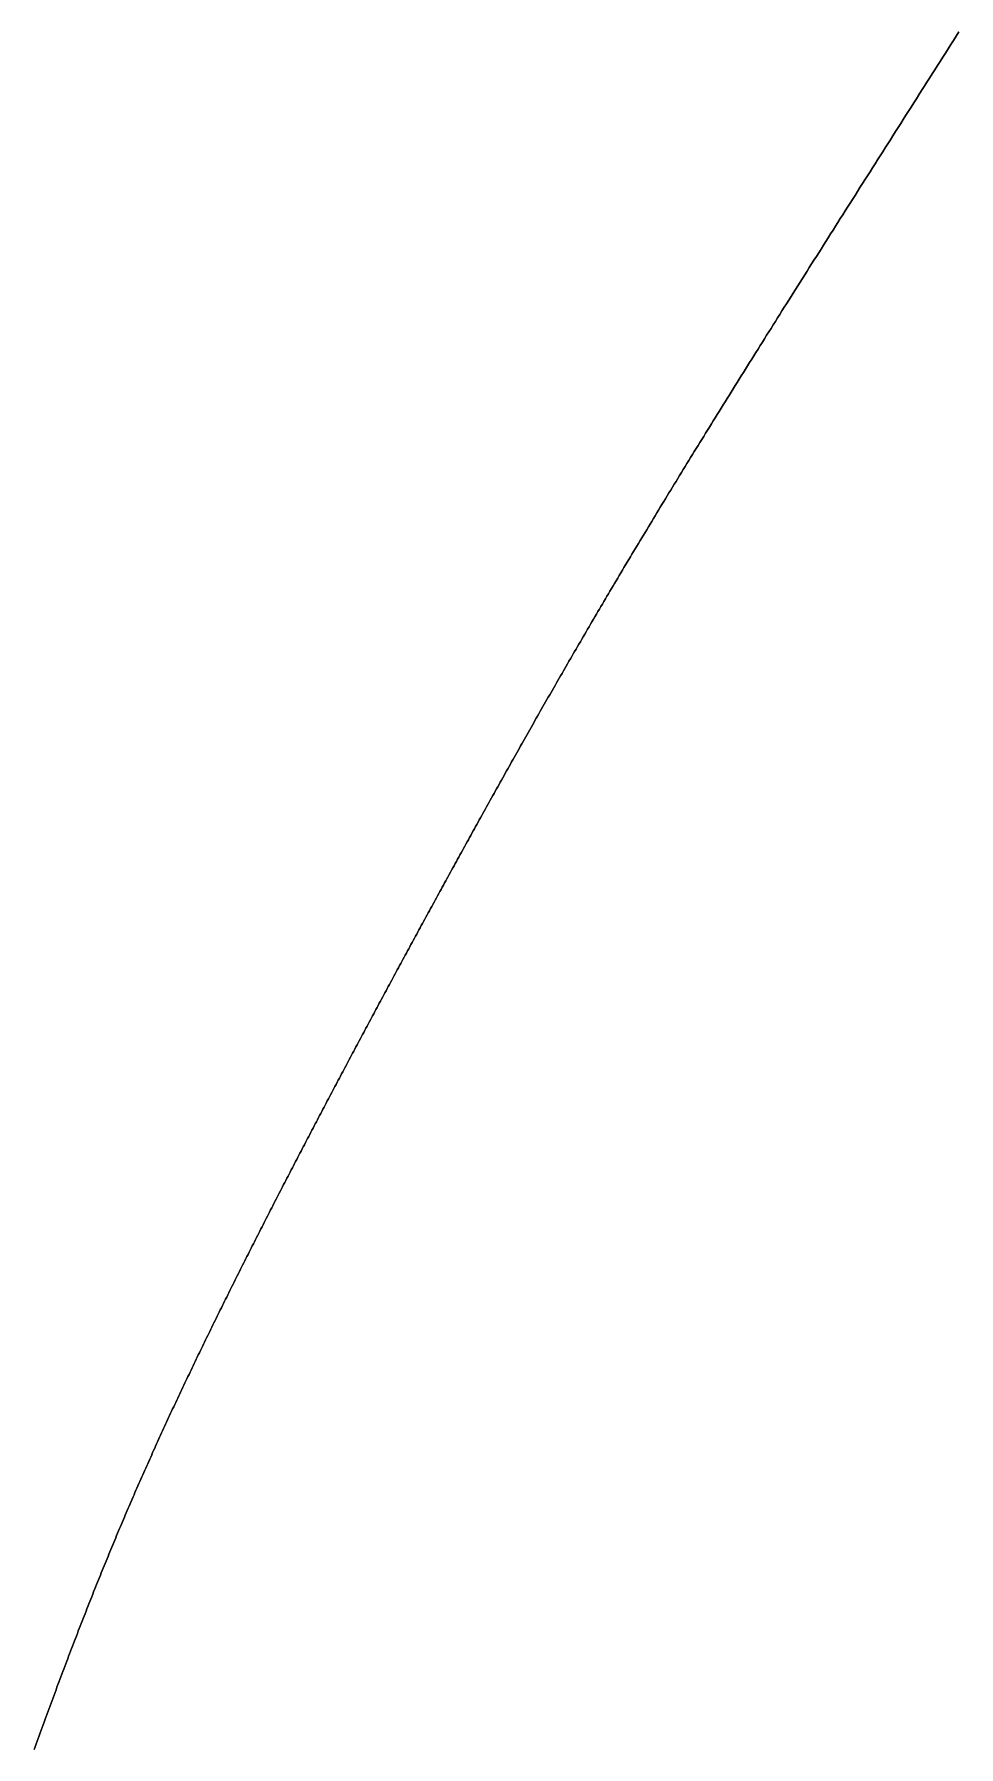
# Model space of a CAD drawing. Header units: inches. Extents: x 130170 to 284068, y 377793 to 804530.
# Drawn here: x 260250.4 to 260270.6, y 748921.89 to 748959.3 of the extents above; entities that cross this region are included whole.
import ezdxf

# ---------------------------------------------------------------- set-up
doc = ezdxf.new("R2010")
doc.units = ezdxf.units.IN
doc.header["$MEASUREMENT"] = 0
doc.layers.add('muni_il', color=7, linetype='Continuous')

msp = doc.modelspace()

# ---------------------------------------------------------------- linework, layer by layer
at = {"layer": 'muni_il'}
for points in [[(260250.401, 748921.83), (260250.423, 748921.89), (260250.445, 748921.951), (260250.467, 748922.011), (260250.489, 748922.071), (260250.51, 748922.131), (260250.532, 748922.191), (260250.554, 748922.251), (260250.575, 748922.311), (260250.597, 748922.37), (260250.619, 748922.43), (260250.64, 748922.489), (260250.662, 748922.548), (260250.684, 748922.607), (260250.705, 748922.666), (260250.727, 748922.724), (260250.748, 748922.783), (260250.77, 748922.841), (260250.791, 748922.899), (260250.813, 748922.958), (260250.834, 748923.015), (260250.855, 748923.073), (260250.877, 748923.131), (260250.898, 748923.188), (260250.92, 748923.246), (260250.941, 748923.303), (260250.962, 748923.36), (260250.983, 748923.417), (260251.005, 748923.474), (260251.026, 748923.531), (260251.047, 748923.587), (260251.068, 748923.643), (260251.09, 748923.7), (260251.111, 748923.756), (260251.132, 748923.812), (260251.153, 748923.868), (260251.174, 748923.923), (260251.195, 748923.979), (260251.216, 748924.034), (260251.238, 748924.09), (260251.259, 748924.145), (260251.28, 748924.2), (260251.301, 748924.255), (260251.322, 748924.309), (260251.343, 748924.364), (260251.364, 748924.419), (260251.385, 748924.473), (260251.406, 748924.527), (260251.427, 748924.581), (260251.448, 748924.635), (260251.469, 748924.689), (260251.49, 748924.743), (260251.511, 748924.796), (260251.532, 748924.85), (260251.553, 748924.903), (260251.574, 748924.957), (260251.594, 748925.01), (260251.615, 748925.063), (260251.636, 748925.116), (260251.657, 748925.168), (260251.678, 748925.221), (260251.699, 748925.274), (260251.72, 748925.326), (260251.741, 748925.378), (260251.762, 748925.431), (260251.783, 748925.483), (260251.804, 748925.535), (260251.824, 748925.587), (260251.845, 748925.638), (260251.866, 748925.69), (260251.887, 748925.742), (260251.908, 748925.793), (260251.929, 748925.844), (260251.95, 748925.896), (260251.971, 748925.947), (260251.992, 748925.998), (260252.013, 748926.049), (260252.033, 748926.1), (260252.054, 748926.151), (260252.075, 748926.201), (260252.096, 748926.252), (260252.117, 748926.302), (260252.138, 748926.353), (260252.159, 748926.403), (260252.18, 748926.453), (260252.201, 748926.504), (260252.222, 748926.554), (260252.243, 748926.604), (260252.264, 748926.654), (260252.285, 748926.704), (260252.306, 748926.754), (260252.327, 748926.803), (260252.348, 748926.853), (260252.37, 748926.903), (260252.391, 748926.952), (260252.412, 748927.001), (260252.433, 748927.051), (260252.454, 748927.1), (260252.475, 748927.149), (260252.496, 748927.199), (260252.518, 748927.248), (260252.539, 748927.297), (260252.56, 748927.346), (260252.581, 748927.395), (260252.602, 748927.444), (260252.624, 748927.492), (260252.645, 748927.541), (260252.666, 748927.59), (260252.688, 748927.639), (260252.709, 748927.687), (260252.73, 748927.736), (260252.752, 748927.784), (260252.773, 748927.833), (260252.794, 748927.881), (260252.816, 748927.93), (260252.837, 748927.978), (260252.859, 748928.026), (260252.88, 748928.074), (260252.902, 748928.123), (260252.924, 748928.171), (260252.945, 748928.219), (260252.967, 748928.267), (260252.988, 748928.315), (260253.01, 748928.363), (260253.032, 748928.411), (260253.053, 748928.459), (260253.075, 748928.507), (260253.097, 748928.554), (260253.118, 748928.602), (260253.14, 748928.65), (260253.162, 748928.698), (260253.184, 748928.746), (260253.206, 748928.793), (260253.228, 748928.841), (260253.249, 748928.889), (260253.271, 748928.936), (260253.293, 748928.984), (260253.315, 748929.031), (260253.337, 748929.079), (260253.359, 748929.126), (260253.381, 748929.174), (260253.403, 748929.221), (260253.425, 748929.269), (260253.447, 748929.316), (260253.47, 748929.364), (260253.492, 748929.411), (260253.514, 748929.458), (260253.536, 748929.506), (260253.558, 748929.553), (260253.581, 748929.6), (260253.603, 748929.648), (260253.625, 748929.695), (260253.648, 748929.742), (260253.67, 748929.789), (260253.692, 748929.837), (260253.715, 748929.884), (260253.737, 748929.931), (260253.759, 748929.978), (260253.782, 748930.025), (260253.804, 748930.072), (260253.827, 748930.12), (260253.849, 748930.167), (260253.872, 748930.214), (260253.895, 748930.261), (260253.917, 748930.308), (260253.94, 748930.355), (260253.962, 748930.402), (260253.985, 748930.449), (260254.008, 748930.496), (260254.03, 748930.543), (260254.053, 748930.59), (260254.076, 748930.637), (260254.099, 748930.684), (260254.122, 748930.731), (260254.144, 748930.778), (260254.167, 748930.825), (260254.19, 748930.872), (260254.213, 748930.919), (260254.236, 748930.965), (260254.259, 748931.012), (260254.281, 748931.059), (260254.304, 748931.106), (260254.327, 748931.153), (260254.35, 748931.2), (260254.374, 748931.247), (260254.397, 748931.293), (260254.419, 748931.34), (260254.443, 748931.387), (260254.466, 748931.434), (260254.489, 748931.481), (260254.512, 748931.527), (260254.535, 748931.574), (260254.558, 748931.621), (260254.581, 748931.667), (260254.605, 748931.714), (260254.628, 748931.761), (260254.651, 748931.808), (260254.674, 748931.854), (260254.697, 748931.901), (260254.721, 748931.947), (260254.744, 748931.994), (260254.767, 748932.041), (260254.79, 748932.087), (260254.814, 748932.134), (260254.837, 748932.181), (260254.86, 748932.227), (260254.884, 748932.274), (260254.907, 748932.32), (260254.93, 748932.367), (260254.954, 748932.413), (260254.977, 748932.46), (260255.001, 748932.506), (260255.024, 748932.553), (260255.048, 748932.599), (260255.071, 748932.646), (260255.095, 748932.692), (260255.118, 748932.739), (260255.141, 748932.785), (260255.165, 748932.831), (260255.188, 748932.878), (260255.212, 748932.924), (260255.235, 748932.97), (260255.259, 748933.017), (260255.283, 748933.063), (260255.306, 748933.11), (260255.33, 748933.156), (260255.353, 748933.202), (260255.377, 748933.248), (260255.4, 748933.295), (260255.424, 748933.341), (260255.447, 748933.387), (260255.471, 748933.433), (260255.495, 748933.48), (260255.518, 748933.526), (260255.542, 748933.572), (260255.566, 748933.618), (260255.589, 748933.664), (260255.613, 748933.71), (260255.637, 748933.756), (260255.66, 748933.802), (260255.684, 748933.849), (260255.708, 748933.895), (260255.731, 748933.941), (260255.755, 748933.987), (260255.779, 748934.033), (260255.803, 748934.079), (260255.826, 748934.125), (260255.85, 748934.171), (260255.874, 748934.216), (260255.897, 748934.262), (260255.921, 748934.308), (260255.945, 748934.354), (260255.969, 748934.4), (260255.992, 748934.446), (260256.016, 748934.492), (260256.04, 748934.538), (260256.064, 748934.584), (260256.087, 748934.629), (260256.111, 748934.675), (260256.135, 748934.721), (260256.159, 748934.767), (260256.183, 748934.812), (260256.206, 748934.858), (260256.23, 748934.904), (260256.254, 748934.95), (260256.278, 748934.995), (260256.302, 748935.041), (260256.326, 748935.087), (260256.349, 748935.133), (260256.373, 748935.178), (260256.397, 748935.224), (260256.421, 748935.269), (260256.445, 748935.315), (260256.469, 748935.361), (260256.492, 748935.406), (260256.516, 748935.452), (260256.54, 748935.497), (260256.564, 748935.543), (260256.588, 748935.589), (260256.612, 748935.634), (260256.636, 748935.68), (260256.66, 748935.725), (260256.684, 748935.771), (260256.708, 748935.816), (260256.732, 748935.862), (260256.755, 748935.907), (260256.78, 748935.953), (260256.803, 748935.998), (260256.827, 748936.043), (260256.851, 748936.089), (260256.875, 748936.134), (260256.899, 748936.18), (260256.923, 748936.225), (260256.947, 748936.271), (260256.971, 748936.316), (260256.995, 748936.361), (260257.019, 748936.407), (260257.043, 748936.452), (260257.067, 748936.498), (260257.091, 748936.543), (260257.115, 748936.588), (260257.14, 748936.634), (260257.164, 748936.679), (260257.188, 748936.725), (260257.212, 748936.77), (260257.236, 748936.815), (260257.26, 748936.861), (260257.284, 748936.906), (260257.308, 748936.952), (260257.332, 748936.997), (260257.356, 748937.042), (260257.381, 748937.088), (260257.405, 748937.133), (260257.429, 748937.179), (260257.453, 748937.224), (260257.477, 748937.269), (260257.502, 748937.315), (260257.526, 748937.36), (260257.55, 748937.405), (260257.574, 748937.451), (260257.599, 748937.496), (260257.623, 748937.542), (260257.647, 748937.587), (260257.671, 748937.633), (260257.696, 748937.678), (260257.72, 748937.723), (260257.744, 748937.769), (260257.769, 748937.814), (260257.793, 748937.86), (260257.818, 748937.905), (260257.842, 748937.951), (260257.866, 748937.996), (260257.891, 748938.042), (260257.915, 748938.087), (260257.94, 748938.133), (260257.964, 748938.178), (260257.989, 748938.224), (260258.013, 748938.27), (260258.038, 748938.315), (260258.062, 748938.361), (260258.087, 748938.406), (260258.111, 748938.452), (260258.136, 748938.498), (260258.16, 748938.543), (260258.185, 748938.589), (260258.21, 748938.635), (260258.234, 748938.68), (260258.259, 748938.726), (260258.284, 748938.772), (260258.308, 748938.817), (260258.333, 748938.863), (260258.358, 748938.909), (260258.383, 748938.955), (260258.407, 748939.001), (260258.432, 748939.047), (260258.457, 748939.092), (260258.482, 748939.138), (260258.507, 748939.184), (260258.531, 748939.23), (260258.556, 748939.276), (260258.581, 748939.322), (260258.606, 748939.368), (260258.631, 748939.414), (260258.656, 748939.46), (260258.681, 748939.506), (260258.706, 748939.552), (260258.731, 748939.598), (260258.756, 748939.645), (260258.781, 748939.691), (260258.806, 748939.737), (260258.832, 748939.783), (260258.857, 748939.829), (260258.882, 748939.876), (260258.907, 748939.922), (260258.932, 748939.968), (260258.958, 748940.015), (260258.983, 748940.061), (260259.008, 748940.107), (260259.034, 748940.154), (260259.059, 748940.2), (260259.084, 748940.247), (260259.11, 748940.293), (260259.135, 748940.34), (260259.161, 748940.387), (260259.186, 748940.433), (260259.212, 748940.48), (260259.237, 748940.527), (260259.263, 748940.573), (260259.288, 748940.62), (260259.314, 748940.667), (260259.339, 748940.714), (260259.365, 748940.761), (260259.391, 748940.808), (260259.417, 748940.854), (260259.442, 748940.901), (260259.468, 748940.948), (260259.494, 748940.995), (260259.52, 748941.043), (260259.546, 748941.09), (260259.572, 748941.137), (260259.597, 748941.184), (260259.624, 748941.231), (260259.65, 748941.279), (260259.676, 748941.326), (260259.702, 748941.373), (260259.728, 748941.421), (260259.754, 748941.468), (260259.78, 748941.515), (260259.806, 748941.563), (260259.833, 748941.611), (260259.859, 748941.658), (260259.885, 748941.706), (260259.911, 748941.753), (260259.938, 748941.801), (260259.964, 748941.849), (260259.991, 748941.897), (260260.017, 748941.945), (260260.044, 748941.993), (260260.07, 748942.041), (260260.097, 748942.089), (260260.123, 748942.137), (260260.15, 748942.185), (260260.177, 748942.233), (260260.204, 748942.281), (260260.23, 748942.329), (260260.257, 748942.378), (260260.284, 748942.426), (260260.311, 748942.474), (260260.338, 748942.523), (260260.365, 748942.571), (260260.392, 748942.62), (260260.419, 748942.669), (260260.446, 748942.717), (260260.473, 748942.766), (260260.501, 748942.815), (260260.528, 748942.864), (260260.555, 748942.912), (260260.583, 748942.961), (260260.61, 748943.01), (260260.637, 748943.059), (260260.665, 748943.109), (260260.692, 748943.158), (260260.72, 748943.207), (260260.748, 748943.256), (260260.775, 748943.306), (260260.803, 748943.355), (260260.831, 748943.405), (260260.859, 748943.454), (260260.887, 748943.504), (260260.915, 748943.553), (260260.943, 748943.603), (260260.971, 748943.653), (260260.999, 748943.703), (260261.027, 748943.753), (260261.055, 748943.803), (260261.083, 748943.853), (260261.112, 748943.903), (260261.14, 748943.953), (260261.169, 748944.003), (260261.197, 748944.054), (260261.225, 748944.104), (260261.254, 748944.155), (260261.283, 748944.205), (260261.312, 748944.256), (260261.34, 748944.307), (260261.369, 748944.358), (260261.398, 748944.408), (260261.427, 748944.459), (260261.456, 748944.511), (260261.485, 748944.562), (260261.515, 748944.613), (260261.544, 748944.664), (260261.573, 748944.716), (260261.603, 748944.767), (260261.632, 748944.819), (260261.662, 748944.87), (260261.691, 748944.922), (260261.721, 748944.974), (260261.751, 748945.026), (260261.781, 748945.078), (260261.811, 748945.13), (260261.84, 748945.182), (260261.871, 748945.234), (260261.901, 748945.287), (260261.931, 748945.339), (260261.961, 748945.392), (260261.992, 748945.445), (260262.022, 748945.497), (260262.053, 748945.55), (260262.083, 748945.603), (260262.114, 748945.656), (260262.145, 748945.71), (260262.176, 748945.763), (260262.207, 748945.816), (260262.238, 748945.87), (260262.269, 748945.924), (260262.3, 748945.977), (260262.332, 748946.031), (260262.363, 748946.085), (260262.395, 748946.139), (260262.426, 748946.194), (260262.458, 748946.248), (260262.49, 748946.303), (260262.522, 748946.357), (260262.554, 748946.412), (260262.586, 748946.467), (260262.618, 748946.522), (260262.65, 748946.577), (260262.683, 748946.632), (260262.715, 748946.688), (260262.748, 748946.743), (260262.781, 748946.799), (260262.813, 748946.854), (260262.846, 748946.91), (260262.879, 748946.967), (260262.913, 748947.023), (260262.946, 748947.079), (260262.979, 748947.136), (260263.013, 748947.192), (260263.047, 748947.249), (260263.08, 748947.306), (260263.114, 748947.363), (260263.148, 748947.42), (260263.182, 748947.478), (260263.216, 748947.535), (260263.251, 748947.593), (260263.285, 748947.651), (260263.32, 748947.709), (260263.355, 748947.767), (260263.389, 748947.826), (260263.425, 748947.884), (260263.46, 748947.943), (260263.495, 748948.002), (260263.53, 748948.061), (260263.566, 748948.12), (260263.601, 748948.18), (260263.637, 748948.239), (260263.673, 748948.299), (260263.709, 748948.359), (260263.745, 748948.419), (260263.782, 748948.479), (260263.818, 748948.54), (260263.855, 748948.6), (260263.892, 748948.661), (260263.929, 748948.722), (260263.966, 748948.784), (260264.003, 748948.845), (260264.04, 748948.907), (260264.078, 748948.969), (260264.115, 748949.031), (260264.153, 748949.093), (260264.191, 748949.156), (260264.229, 748949.218), (260264.268, 748949.281), (260264.306, 748949.344), (260264.345, 748949.407), (260264.383, 748949.471), (260264.422, 748949.535), (260264.461, 748949.599), (260264.501, 748949.663), (260264.54, 748949.727), (260264.58, 748949.792), (260264.619, 748949.857), (260264.659, 748949.922), (260264.699, 748949.987), (260264.74, 748950.053), (260264.78, 748950.118), (260264.821, 748950.184), (260264.861, 748950.25), (260264.902, 748950.317), (260264.943, 748950.384), (260264.985, 748950.451), (260265.026, 748950.518), (260265.068, 748950.585), (260265.11, 748950.653), (260265.152, 748950.721), (260265.194, 748950.789), (260265.236, 748950.857), (260265.279, 748950.926), (260265.321, 748950.995), (260265.364, 748951.064), (260265.407, 748951.133), (260265.45, 748951.203), (260265.494, 748951.273), (260265.538, 748951.343), (260265.581, 748951.413), (260265.625, 748951.484), (260265.669, 748951.555), (260265.714, 748951.626), (260265.758, 748951.697), (260265.803, 748951.769), (260265.848, 748951.841), (260265.893, 748951.913), (260265.938, 748951.986), (260265.984, 748952.059), (260266.03, 748952.132), (260266.075, 748952.205), (260266.122, 748952.278), (260266.168, 748952.352), (260266.214, 748952.426), (260266.261, 748952.501), (260266.308, 748952.575), (260266.355, 748952.65), (260266.402, 748952.725), (260266.449, 748952.801), (260266.497, 748952.877), (260266.545, 748952.953), (260266.593, 748953.029), (260266.641, 748953.105), (260266.689, 748953.182), (260266.737, 748953.259), (260266.786, 748953.337), (260266.835, 748953.414), (260266.884, 748953.492), (260266.934, 748953.57), (260266.983, 748953.649), (260267.033, 748953.728), (260267.083, 748953.807), (260267.133, 748953.886), (260267.183, 748953.965), (260267.233, 748954.045), (260267.284, 748954.125), (260267.334, 748954.206), (260267.385, 748954.286), (260267.436, 748954.367), (260267.488, 748954.448), (260267.539, 748954.53), (260267.591, 748954.611), (260267.643, 748954.693), (260267.695, 748954.775), (260267.747, 748954.858), (260267.799, 748954.941), (260267.852, 748955.024), (260267.905, 748955.107), (260267.958, 748955.19), (260268.011, 748955.274), (260268.064, 748955.358), (260268.117, 748955.442), (260268.171, 748955.527), (260268.225, 748955.612), (260268.278, 748955.696), (260268.332, 748955.782), (260268.387, 748955.867), (260268.441, 748955.953), (260268.495, 748956.039), (260268.55, 748956.125), (260268.605, 748956.211), (260268.66, 748956.298), (260268.715, 748956.385), (260268.77, 748956.472), (260268.826, 748956.559), (260268.881, 748956.646), (260268.937, 748956.734), (260268.993, 748956.822), (260269.049, 748956.91), (260269.105, 748956.998), (260269.161, 748957.087), (260269.217, 748957.176), (260269.273, 748957.264), (260269.33, 748957.354), (260269.387, 748957.443), (260269.443, 748957.532), (260269.5, 748957.622), (260269.557, 748957.712), (260269.614, 748957.802), (260269.672, 748957.892), (260269.729, 748957.982), (260269.786, 748958.072), (260269.844, 748958.163), (260269.901, 748958.254), (260269.959, 748958.345), (260270.017, 748958.436), (260270.075, 748958.527), (260270.133, 748958.618), (260270.191, 748958.709), (260270.249, 748958.801), (260270.307, 748958.892), (260270.365, 748958.984), (260270.423, 748959.076), (260270.482, 748959.168), (260270.54, 748959.26), (260270.598, 748959.352)], [(260270.598, 748959.352), (260270.54, 748959.26), (260270.482, 748959.168), (260270.423, 748959.076), (260270.365, 748958.984), (260270.307, 748958.892), (260270.249, 748958.801), (260270.191, 748958.709), (260270.133, 748958.618), (260270.075, 748958.527), (260270.017, 748958.436), (260269.959, 748958.345), (260269.901, 748958.254), (260269.844, 748958.163), (260269.786, 748958.072), (260269.729, 748957.982), (260269.672, 748957.892), (260269.614, 748957.802), (260269.557, 748957.712), (260269.5, 748957.622), (260269.443, 748957.532), (260269.387, 748957.443), (260269.33, 748957.354), (260269.273, 748957.264), (260269.217, 748957.176), (260269.161, 748957.087), (260269.105, 748956.998), (260269.049, 748956.91), (260268.993, 748956.822), (260268.937, 748956.734), (260268.881, 748956.646), (260268.826, 748956.559), (260268.77, 748956.472), (260268.715, 748956.385), (260268.66, 748956.298), (260268.605, 748956.211), (260268.55, 748956.125), (260268.495, 748956.039), (260268.441, 748955.953), (260268.387, 748955.867), (260268.332, 748955.782), (260268.278, 748955.696), (260268.225, 748955.612), (260268.171, 748955.527), (260268.117, 748955.442), (260268.064, 748955.358), (260268.011, 748955.274), (260267.958, 748955.19), (260267.905, 748955.107), (260267.852, 748955.024), (260267.799, 748954.941), (260267.747, 748954.858), (260267.695, 748954.775), (260267.643, 748954.693), (260267.591, 748954.611), (260267.539, 748954.53), (260267.488, 748954.448), (260267.436, 748954.367), (260267.385, 748954.286), (260267.334, 748954.206), (260267.284, 748954.125), (260267.233, 748954.045), (260267.183, 748953.965), (260267.133, 748953.886), (260267.083, 748953.807), (260267.033, 748953.728), (260266.983, 748953.649), (260266.934, 748953.57), (260266.884, 748953.492), (260266.835, 748953.414), (260266.786, 748953.337), (260266.737, 748953.259), (260266.689, 748953.182), (260266.641, 748953.105), (260266.593, 748953.029), (260266.545, 748952.953), (260266.497, 748952.877), (260266.449, 748952.801), (260266.402, 748952.725), (260266.355, 748952.65), (260266.308, 748952.575), (260266.261, 748952.501), (260266.214, 748952.426), (260266.168, 748952.352), (260266.122, 748952.278), (260266.075, 748952.205), (260266.03, 748952.132), (260265.984, 748952.059), (260265.938, 748951.986), (260265.893, 748951.913), (260265.848, 748951.841), (260265.803, 748951.769), (260265.758, 748951.697), (260265.714, 748951.626), (260265.669, 748951.555), (260265.625, 748951.484), (260265.581, 748951.413), (260265.538, 748951.343), (260265.494, 748951.273), (260265.45, 748951.203), (260265.407, 748951.133), (260265.364, 748951.064), (260265.321, 748950.995), (260265.279, 748950.926), (260265.236, 748950.857), (260265.194, 748950.789), (260265.152, 748950.721), (260265.11, 748950.653), (260265.068, 748950.585), (260265.026, 748950.518), (260264.985, 748950.451), (260264.943, 748950.384), (260264.902, 748950.317), (260264.861, 748950.25), (260264.821, 748950.184), (260264.78, 748950.118), (260264.74, 748950.053), (260264.699, 748949.987), (260264.659, 748949.922), (260264.619, 748949.857), (260264.58, 748949.792), (260264.54, 748949.727), (260264.501, 748949.663), (260264.461, 748949.599), (260264.422, 748949.535), (260264.383, 748949.471), (260264.345, 748949.407), (260264.306, 748949.344), (260264.268, 748949.281), (260264.229, 748949.218), (260264.191, 748949.156), (260264.153, 748949.093), (260264.115, 748949.031), (260264.078, 748948.969), (260264.04, 748948.907), (260264.003, 748948.845), (260263.966, 748948.784), (260263.929, 748948.722), (260263.892, 748948.661), (260263.855, 748948.6), (260263.818, 748948.54), (260263.782, 748948.479), (260263.745, 748948.419), (260263.709, 748948.359), (260263.673, 748948.299), (260263.637, 748948.239), (260263.601, 748948.18), (260263.566, 748948.12), (260263.53, 748948.061), (260263.495, 748948.002), (260263.46, 748947.943), (260263.425, 748947.884), (260263.389, 748947.826), (260263.355, 748947.767), (260263.32, 748947.709), (260263.285, 748947.651), (260263.251, 748947.593), (260263.216, 748947.535), (260263.182, 748947.478), (260263.148, 748947.42), (260263.114, 748947.363), (260263.08, 748947.306), (260263.047, 748947.249), (260263.013, 748947.192), (260262.979, 748947.136), (260262.946, 748947.079), (260262.913, 748947.023), (260262.879, 748946.967), (260262.846, 748946.91), (260262.813, 748946.854), (260262.781, 748946.799), (260262.748, 748946.743), (260262.715, 748946.688), (260262.683, 748946.632), (260262.65, 748946.577), (260262.618, 748946.522), (260262.586, 748946.467), (260262.554, 748946.412), (260262.522, 748946.357), (260262.49, 748946.303), (260262.458, 748946.248), (260262.426, 748946.194), (260262.395, 748946.139), (260262.363, 748946.085), (260262.332, 748946.031), (260262.3, 748945.977), (260262.269, 748945.924), (260262.238, 748945.87), (260262.207, 748945.816), (260262.176, 748945.763), (260262.145, 748945.71), (260262.114, 748945.656), (260262.083, 748945.603), (260262.053, 748945.55), (260262.022, 748945.497), (260261.992, 748945.445), (260261.961, 748945.392), (260261.931, 748945.339), (260261.901, 748945.287), (260261.871, 748945.234), (260261.84, 748945.182), (260261.811, 748945.13), (260261.781, 748945.078), (260261.751, 748945.026), (260261.721, 748944.974), (260261.691, 748944.922), (260261.662, 748944.87), (260261.632, 748944.819), (260261.603, 748944.767), (260261.573, 748944.716), (260261.544, 748944.664), (260261.515, 748944.613), (260261.485, 748944.562), (260261.456, 748944.511), (260261.427, 748944.459), (260261.398, 748944.408), (260261.369, 748944.358), (260261.34, 748944.307), (260261.312, 748944.256), (260261.283, 748944.205), (260261.254, 748944.155), (260261.225, 748944.104), (260261.197, 748944.054), (260261.169, 748944.003), (260261.14, 748943.953), (260261.112, 748943.903), (260261.083, 748943.853), (260261.055, 748943.803), (260261.027, 748943.753), (260260.999, 748943.703), (260260.971, 748943.653), (260260.943, 748943.603), (260260.915, 748943.553), (260260.887, 748943.504), (260260.859, 748943.454), (260260.831, 748943.405), (260260.803, 748943.355), (260260.775, 748943.306), (260260.748, 748943.256), (260260.72, 748943.207), (260260.692, 748943.158), (260260.665, 748943.109), (260260.637, 748943.059), (260260.61, 748943.01), (260260.583, 748942.961), (260260.555, 748942.912), (260260.528, 748942.864), (260260.501, 748942.815), (260260.473, 748942.766), (260260.446, 748942.717), (260260.419, 748942.669), (260260.392, 748942.62), (260260.365, 748942.571), (260260.338, 748942.523), (260260.311, 748942.474), (260260.284, 748942.426), (260260.257, 748942.378), (260260.23, 748942.329), (260260.204, 748942.281), (260260.177, 748942.233), (260260.15, 748942.185), (260260.123, 748942.137), (260260.097, 748942.089), (260260.07, 748942.041), (260260.044, 748941.993), (260260.017, 748941.945), (260259.991, 748941.897), (260259.964, 748941.849), (260259.938, 748941.801), (260259.911, 748941.753), (260259.885, 748941.706), (260259.859, 748941.658), (260259.833, 748941.611), (260259.806, 748941.563), (260259.78, 748941.515), (260259.754, 748941.468), (260259.728, 748941.421), (260259.702, 748941.373), (260259.676, 748941.326), (260259.65, 748941.279), (260259.624, 748941.231), (260259.597, 748941.184), (260259.572, 748941.137), (260259.546, 748941.09), (260259.52, 748941.043), (260259.494, 748940.995), (260259.468, 748940.948), (260259.442, 748940.901), (260259.417, 748940.854), (260259.391, 748940.808), (260259.365, 748940.761), (260259.339, 748940.714), (260259.314, 748940.667), (260259.288, 748940.62), (260259.263, 748940.573), (260259.237, 748940.527), (260259.212, 748940.48), (260259.186, 748940.433), (260259.161, 748940.387), (260259.135, 748940.34), (260259.11, 748940.293), (260259.084, 748940.247), (260259.059, 748940.2), (260259.034, 748940.154), (260259.008, 748940.107), (260258.983, 748940.061), (260258.958, 748940.015), (260258.932, 748939.968), (260258.907, 748939.922), (260258.882, 748939.876), (260258.857, 748939.829), (260258.832, 748939.783), (260258.806, 748939.737), (260258.781, 748939.691), (260258.756, 748939.645), (260258.731, 748939.598), (260258.706, 748939.552), (260258.681, 748939.506), (260258.656, 748939.46), (260258.631, 748939.414), (260258.606, 748939.368), (260258.581, 748939.322), (260258.556, 748939.276), (260258.531, 748939.23), (260258.507, 748939.184), (260258.482, 748939.138), (260258.457, 748939.092), (260258.432, 748939.047), (260258.407, 748939.001), (260258.383, 748938.955), (260258.358, 748938.909), (260258.333, 748938.863), (260258.308, 748938.817), (260258.284, 748938.772), (260258.259, 748938.726), (260258.234, 748938.68), (260258.21, 748938.635), (260258.185, 748938.589), (260258.16, 748938.543), (260258.136, 748938.498), (260258.111, 748938.452), (260258.087, 748938.406), (260258.062, 748938.361), (260258.038, 748938.315), (260258.013, 748938.27), (260257.989, 748938.224), (260257.964, 748938.178), (260257.94, 748938.133), (260257.915, 748938.087), (260257.891, 748938.042), (260257.866, 748937.996), (260257.842, 748937.951), (260257.818, 748937.905), (260257.793, 748937.86), (260257.769, 748937.814), (260257.744, 748937.769), (260257.72, 748937.723), (260257.696, 748937.678), (260257.671, 748937.633), (260257.647, 748937.587), (260257.623, 748937.542), (260257.599, 748937.496), (260257.574, 748937.451), (260257.55, 748937.405), (260257.526, 748937.36), (260257.502, 748937.315), (260257.477, 748937.269), (260257.453, 748937.224), (260257.429, 748937.179), (260257.405, 748937.133), (260257.381, 748937.088), (260257.356, 748937.042), (260257.332, 748936.997), (260257.308, 748936.952), (260257.284, 748936.906), (260257.26, 748936.861), (260257.236, 748936.815), (260257.212, 748936.77), (260257.188, 748936.725), (260257.164, 748936.679), (260257.14, 748936.634), (260257.115, 748936.588), (260257.091, 748936.543), (260257.067, 748936.498), (260257.043, 748936.452), (260257.019, 748936.407), (260256.995, 748936.361), (260256.971, 748936.316), (260256.947, 748936.271), (260256.923, 748936.225), (260256.899, 748936.18), (260256.875, 748936.134), (260256.851, 748936.089), (260256.827, 748936.043), (260256.803, 748935.998), (260256.78, 748935.953), (260256.755, 748935.907), (260256.732, 748935.862), (260256.708, 748935.816), (260256.684, 748935.771), (260256.66, 748935.725), (260256.636, 748935.68), (260256.612, 748935.634), (260256.588, 748935.589), (260256.564, 748935.543), (260256.54, 748935.497), (260256.516, 748935.452), (260256.492, 748935.406), (260256.469, 748935.361), (260256.445, 748935.315), (260256.421, 748935.269), (260256.397, 748935.224), (260256.373, 748935.178), (260256.349, 748935.133), (260256.326, 748935.087), (260256.302, 748935.041), (260256.278, 748934.995), (260256.254, 748934.95), (260256.23, 748934.904), (260256.206, 748934.858), (260256.183, 748934.812), (260256.159, 748934.767), (260256.135, 748934.721), (260256.111, 748934.675), (260256.087, 748934.629), (260256.064, 748934.584), (260256.04, 748934.538), (260256.016, 748934.492), (260255.992, 748934.446), (260255.969, 748934.4), (260255.945, 748934.354), (260255.921, 748934.308), (260255.897, 748934.262), (260255.874, 748934.216), (260255.85, 748934.171), (260255.826, 748934.125), (260255.803, 748934.079), (260255.779, 748934.033), (260255.755, 748933.987), (260255.731, 748933.941), (260255.708, 748933.895), (260255.684, 748933.849), (260255.66, 748933.802), (260255.637, 748933.756), (260255.613, 748933.71), (260255.589, 748933.664), (260255.566, 748933.618), (260255.542, 748933.572), (260255.518, 748933.526), (260255.495, 748933.48), (260255.471, 748933.433), (260255.447, 748933.387), (260255.424, 748933.341), (260255.4, 748933.295), (260255.377, 748933.248), (260255.353, 748933.202), (260255.33, 748933.156), (260255.306, 748933.11), (260255.283, 748933.063), (260255.259, 748933.017), (260255.235, 748932.97), (260255.212, 748932.924), (260255.188, 748932.878), (260255.165, 748932.831), (260255.141, 748932.785), (260255.118, 748932.739), (260255.095, 748932.692), (260255.071, 748932.646), (260255.048, 748932.599), (260255.024, 748932.553), (260255.001, 748932.506), (260254.977, 748932.46), (260254.954, 748932.413), (260254.93, 748932.367), (260254.907, 748932.32), (260254.884, 748932.274), (260254.86, 748932.227), (260254.837, 748932.181), (260254.814, 748932.134), (260254.79, 748932.087), (260254.767, 748932.041), (260254.744, 748931.994), (260254.721, 748931.947), (260254.697, 748931.901), (260254.674, 748931.854), (260254.651, 748931.808), (260254.628, 748931.761), (260254.605, 748931.714), (260254.581, 748931.667), (260254.558, 748931.621), (260254.535, 748931.574), (260254.512, 748931.527), (260254.489, 748931.481), (260254.466, 748931.434), (260254.443, 748931.387), (260254.419, 748931.34), (260254.397, 748931.293), (260254.374, 748931.247), (260254.35, 748931.2), (260254.327, 748931.153), (260254.304, 748931.106), (260254.281, 748931.059), (260254.259, 748931.012), (260254.236, 748930.965), (260254.213, 748930.919), (260254.19, 748930.872), (260254.167, 748930.825), (260254.144, 748930.778), (260254.122, 748930.731), (260254.099, 748930.684), (260254.076, 748930.637), (260254.053, 748930.59), (260254.03, 748930.543), (260254.008, 748930.496), (260253.985, 748930.449), (260253.962, 748930.402), (260253.94, 748930.355), (260253.917, 748930.308), (260253.895, 748930.261), (260253.872, 748930.214), (260253.849, 748930.167), (260253.827, 748930.12), (260253.804, 748930.072), (260253.782, 748930.025), (260253.759, 748929.978), (260253.737, 748929.931), (260253.715, 748929.884), (260253.692, 748929.837), (260253.67, 748929.789), (260253.648, 748929.742), (260253.625, 748929.695), (260253.603, 748929.648), (260253.581, 748929.6), (260253.558, 748929.553), (260253.536, 748929.506), (260253.514, 748929.458), (260253.492, 748929.411), (260253.47, 748929.364), (260253.447, 748929.316), (260253.425, 748929.269), (260253.403, 748929.221), (260253.381, 748929.174), (260253.359, 748929.126), (260253.337, 748929.079), (260253.315, 748929.031), (260253.293, 748928.984), (260253.271, 748928.936), (260253.249, 748928.889), (260253.228, 748928.841), (260253.206, 748928.793), (260253.184, 748928.746), (260253.162, 748928.698), (260253.14, 748928.65), (260253.118, 748928.602), (260253.097, 748928.554), (260253.075, 748928.507), (260253.053, 748928.459), (260253.032, 748928.411), (260253.01, 748928.363), (260252.988, 748928.315), (260252.967, 748928.267), (260252.945, 748928.219), (260252.924, 748928.171), (260252.902, 748928.123), (260252.88, 748928.074), (260252.859, 748928.026), (260252.837, 748927.978), (260252.816, 748927.93), (260252.794, 748927.881), (260252.773, 748927.833), (260252.752, 748927.784), (260252.73, 748927.736), (260252.709, 748927.687), (260252.688, 748927.639), (260252.666, 748927.59), (260252.645, 748927.541), (260252.624, 748927.492), (260252.602, 748927.444), (260252.581, 748927.395), (260252.56, 748927.346), (260252.539, 748927.297), (260252.518, 748927.248), (260252.496, 748927.199), (260252.475, 748927.149), (260252.454, 748927.1), (260252.433, 748927.051), (260252.412, 748927.001), (260252.391, 748926.952), (260252.37, 748926.903), (260252.348, 748926.853), (260252.327, 748926.803), (260252.306, 748926.754), (260252.285, 748926.704), (260252.264, 748926.654), (260252.243, 748926.604), (260252.222, 748926.554), (260252.201, 748926.504), (260252.18, 748926.453), (260252.159, 748926.403), (260252.138, 748926.353), (260252.117, 748926.302), (260252.096, 748926.252), (260252.075, 748926.201), (260252.054, 748926.151), (260252.033, 748926.1), (260252.013, 748926.049), (260251.992, 748925.998), (260251.971, 748925.947), (260251.95, 748925.896), (260251.929, 748925.844), (260251.908, 748925.793), (260251.887, 748925.742), (260251.866, 748925.69), (260251.845, 748925.638), (260251.824, 748925.587), (260251.804, 748925.535), (260251.783, 748925.483), (260251.762, 748925.431), (260251.741, 748925.378), (260251.72, 748925.326), (260251.699, 748925.274), (260251.678, 748925.221), (260251.657, 748925.168), (260251.636, 748925.116), (260251.615, 748925.063), (260251.594, 748925.01), (260251.574, 748924.957), (260251.553, 748924.903), (260251.532, 748924.85), (260251.511, 748924.796), (260251.49, 748924.743), (260251.469, 748924.689), (260251.448, 748924.635), (260251.427, 748924.581), (260251.406, 748924.527), (260251.385, 748924.473), (260251.364, 748924.419), (260251.343, 748924.364), (260251.322, 748924.309), (260251.301, 748924.255), (260251.28, 748924.2), (260251.259, 748924.145), (260251.238, 748924.09), (260251.216, 748924.034), (260251.195, 748923.979), (260251.174, 748923.923), (260251.153, 748923.868), (260251.132, 748923.812), (260251.111, 748923.756), (260251.09, 748923.7), (260251.068, 748923.643), (260251.047, 748923.587), (260251.026, 748923.531), (260251.005, 748923.474), (260250.983, 748923.417), (260250.962, 748923.36), (260250.941, 748923.303), (260250.92, 748923.246), (260250.898, 748923.188), (260250.877, 748923.131), (260250.855, 748923.073), (260250.834, 748923.015), (260250.813, 748922.958), (260250.791, 748922.899), (260250.77, 748922.841), (260250.748, 748922.783), (260250.727, 748922.724), (260250.705, 748922.666), (260250.684, 748922.607), (260250.662, 748922.548), (260250.64, 748922.489), (260250.619, 748922.43), (260250.597, 748922.37), (260250.575, 748922.311), (260250.554, 748922.251), (260250.532, 748922.191), (260250.51, 748922.131), (260250.489, 748922.071), (260250.467, 748922.011), (260250.445, 748921.951), (260250.423, 748921.89), (260250.401, 748921.83)]]:
    msp.add_lwpolyline(points, dxfattribs=at)

doc.saveas('drawing.dxf')
